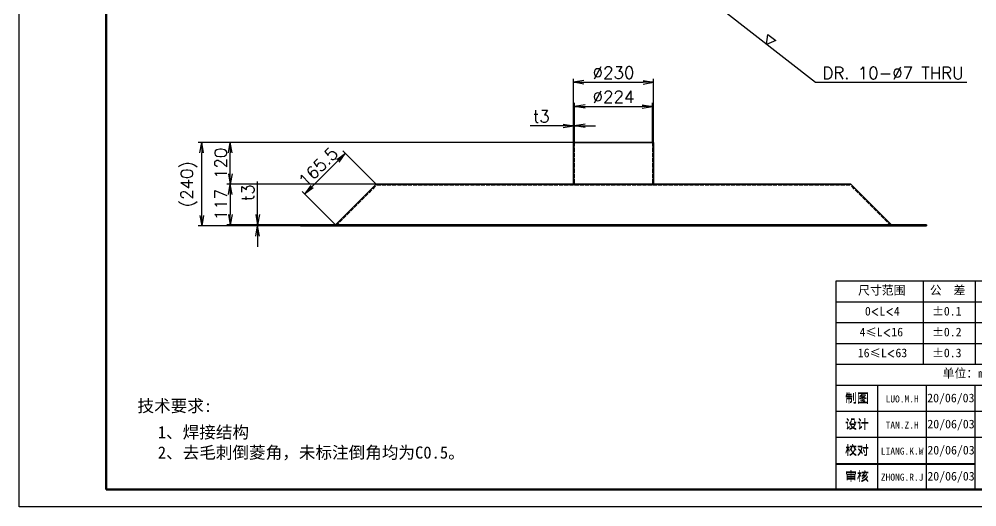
# Model space of a CAD drawing. Header units: millimetres. Extents: x -73083 to 81340, y -6859 to 6812.
# Drawn here: x 40336 to 43091, y -6850 to -5448 of the extents above; entities that cross this region are included whole.
import ezdxf

# ---------------------------------------------------------------- set-up
doc = ezdxf.new("R2010")
doc.units = ezdxf.units.MM
doc.linetypes.add('AM_ISO02W050', pattern=[7.5, 6, -1.5])
doc.linetypes.add('DASHED', pattern=[15, 12, -3])
doc.layers.add('A3', color=7, linetype='Continuous', plot=False)
for name, color, linetype, lineweight in [('AM_HID', 1, 'AM_ISO02W050', 25), ('AM_VIS', 7, 'Continuous', 50), ('SOLID LINE', 7, 'Continuous', 30)]:
    doc.layers.add(name, color=color, linetype=linetype, lineweight=lineweight)
doc.layers.add('title_frame', color=7, linetype='Continuous')
doc.layers.add('word_dim', color=253, linetype='Continuous')
doc.styles.get("Standard").update_dxf_attribs({"font": 'romans.shx', "bigfont": 'bigfont.shx'})
doc.dimstyles.new('1-10', dxfattribs={"dimscale": 10, "dimtxt": 3.5, "dimasz": 3, "dimexe": 1, "dimexo": 0, "dimgap": 1, "dimtad": 3, "dimdsep": 46, "dimtxsty": 'Standard', "dimblk1": 'OPEN', "dimblk2": 'OPEN', "dimsah": 1, "dimcen": 0, "dimclrd": 256, "dimclre": 256, "dimclrt": 3, "dimadec": 0, "dimazin": 0, "dimtfac": 1, "dimtmove": 0, "dimatfit": 3, "dimfxl": 0, "dimtolj": 1, "dimtzin": 0, "dimarcsym": 0})
doc.dimstyles.new('STANDARD1-10', dxfattribs={"dimscale": 10, "dimtxt": 3.5, "dimasz": 3, "dimexe": 1, "dimexo": 0, "dimgap": 1, "dimtad": 3, "dimdsep": 46, "dimtxsty": 'Standard', "dimblk1": 'OPEN', "dimblk2": 'OPEN', "dimsah": 1, "dimcen": 0, "dimclrd": 256, "dimclre": 256, "dimclrt": 3, "dimadec": 0, "dimazin": 0, "dimtfac": 1, "dimtmove": 0, "dimatfit": 3, "dimldrblk": 'OPEN', "dimfxl": 0, "dimtolj": 1, "dimtzin": 0, "dimarcsym": 0})

# ---------------------------------------------------------------- blocks, each defined once
blk = doc.blocks.new('_Open')
at = {"color": 0, "lineweight": -2}
for p, q in [((-1, 0.167), (0, 0)), ((-1, -0.167), (0, 0)), ((0, 0), (-1, 0))]:
    blk.add_line(p, q, dxfattribs=at)
blk = doc.blocks.new('*D477')
at = {"layer": 'DEFPOINTS', "color": 0, "linetype": 'Continuous', "ltscale": 10}
for p in [(41022.2, -6039.2), (41146, -6039.2), (41146, -6042.2)]:
    blk.add_point(p, dxfattribs=at)
at = {"layer": 'word_dim', "linetype": 'Continuous', "lineweight": -2, "ltscale": 10}
for p, q in [((41022.2, -6009.2), (41022.2, -5914.2)), ((41146, -6039.2), (41012.2, -6039.2)), ((41146, -6042.2), (41012.2, -6042.2)), ((41022.2, -6042.2), (41022.2, -6039.2)), ((41022.2, -6072.2), (41022.2, -6102.2))]:
    blk.add_line(p, q, dxfattribs=at)
at = {"layer": 'word_dim', "linetype": 'Continuous', "lineweight": -2, "ltscale": 10, "xscale": 30, "yscale": 30, "zscale": 30}
for p, rotation in [((41022.2, -6039.2), 270), ((41022.2, -6042.2), 90)]:
    blk.add_blockref('_Open', p, dxfattribs=dict(at, rotation=rotation))
at = {"layer": 'word_dim', "color": 3, "linetype": 'Continuous', "ltscale": 10, "insert": (40994.7, -5946.7), "char_height": 35, "attachment_point": 5, "rotation": 90}
blk.add_mtext('\\A1;t3', dxfattribs=at)
blk = doc.blocks.new('*D478')
at = {"layer": 'DEFPOINTS', "color": 0, "linetype": 'Continuous', "ltscale": 10}
for p in [(41363, -5922.2), (40943.7, -6039.2), (41246, -6039.2)]:
    blk.add_point(p, dxfattribs=at)
at = {"layer": 'word_dim', "linetype": 'Continuous', "lineweight": -2, "ltscale": 10}
for p, q in [((41363, -5922.2), (40933.7, -5922.2)), ((40943.7, -5952.2), (40943.7, -6009.2)), ((41246, -6039.2), (40933.7, -6039.2))]:
    blk.add_line(p, q, dxfattribs=at)
at = {"layer": 'word_dim', "linetype": 'Continuous', "lineweight": -2, "ltscale": 10, "xscale": 30, "yscale": 30, "zscale": 30}
for p, rotation in [((40943.7, -5922.2), 90), ((40943.7, -6039.2), 270)]:
    blk.add_blockref('_Open', p, dxfattribs=dict(at, rotation=rotation))
at = {"layer": 'word_dim', "color": 3, "linetype": 'Continuous', "ltscale": 10, "insert": (40916.2, -5980.7), "char_height": 35, "attachment_point": 5, "rotation": 90}
blk.add_mtext('\\A1;117', dxfattribs=at)
blk = doc.blocks.new('*D479')
at = {"layer": 'DEFPOINTS', "color": 0, "linetype": 'Continuous', "ltscale": 10}
for p in [(40861.3, -5802.2), (41931, -5802.2), (41146, -6042.2)]:
    blk.add_point(p, dxfattribs=at)
at = {"layer": 'word_dim', "linetype": 'Continuous', "lineweight": -2, "ltscale": 10}
for p, q in [((41931, -5802.2), (40851.3, -5802.2)), ((40861.3, -6012.2), (40861.3, -5832.2)), ((41146, -6042.2), (40851.3, -6042.2))]:
    blk.add_line(p, q, dxfattribs=at)
at = {"layer": 'word_dim', "linetype": 'Continuous', "lineweight": -2, "ltscale": 10, "xscale": 30, "yscale": 30, "zscale": 30}
for p, rotation in [((40861.3, -5802.2), 90), ((40861.3, -6042.2), 270)]:
    blk.add_blockref('_Open', p, dxfattribs=dict(at, rotation=rotation))
at = {"layer": 'word_dim', "color": 3, "linetype": 'Continuous', "ltscale": 10, "insert": (40824.6, -5922.2), "char_height": 35, "attachment_point": 5, "rotation": 90}
blk.add_mtext('\\A1;(240)', dxfattribs=at)
blk = doc.blocks.new('*D480')
at = {"layer": 'DEFPOINTS', "color": 0, "linetype": 'Continuous', "ltscale": 10}
for p in [(40943.7, -5802.2), (41931, -5802.2), (41363, -5922.2)]:
    blk.add_point(p, dxfattribs=at)
at = {"layer": 'word_dim', "linetype": 'Continuous', "lineweight": -2, "ltscale": 10}
for p, q in [((41931, -5802.2), (40933.7, -5802.2)), ((40943.7, -5892.2), (40943.7, -5832.2)), ((41363, -5922.2), (40933.7, -5922.2))]:
    blk.add_line(p, q, dxfattribs=at)
at = {"layer": 'word_dim', "linetype": 'Continuous', "lineweight": -2, "ltscale": 10, "xscale": 30, "yscale": 30, "zscale": 30}
for p, rotation in [((40943.7, -5802.2), 90), ((40943.7, -5922.2), 270)]:
    blk.add_blockref('_Open', p, dxfattribs=dict(at, rotation=rotation))
at = {"layer": 'word_dim', "color": 3, "linetype": 'Continuous', "ltscale": 10, "insert": (40916.2, -5862.2), "char_height": 35, "attachment_point": 5, "rotation": 90}
blk.add_mtext('\\A1;120', dxfattribs=at)
blk = doc.blocks.new('*D481')
at = {"layer": 'DEFPOINTS', "color": 0, "linetype": 'Continuous', "ltscale": 10}
for p in [(41274.4, -5833.7), (41363, -5922.2), (41246, -6039.2)]:
    blk.add_point(p, dxfattribs=at)
at = {"layer": 'word_dim', "linetype": 'Continuous', "lineweight": -2, "ltscale": 10}
for p, q in [((41363, -5922.2), (41267.4, -5826.6)), ((41178.6, -5929.5), (41253.2, -5854.9)), ((41246, -6039.2), (41150.4, -5943.6))]:
    blk.add_line(p, q, dxfattribs=at)
at = {"layer": 'word_dim', "linetype": 'Continuous', "lineweight": -2, "ltscale": 10, "xscale": 30, "yscale": 30, "zscale": 30}
for p, rotation in [((41274.4, -5833.7), 45), ((41157.4, -5950.7), 225)]:
    blk.add_blockref('_Open', p, dxfattribs=dict(at, rotation=rotation))
at = {"layer": 'word_dim', "color": 3, "linetype": 'Continuous', "ltscale": 10, "insert": (41196.5, -5872.7), "char_height": 35, "attachment_point": 5, "rotation": 45}
blk.add_mtext('\\A1;165.5', dxfattribs=at)
blk = doc.blocks.new('*D482')
at = {"layer": 'DEFPOINTS', "color": 0, "linetype": 'Continuous', "ltscale": 10}
for p in [(41934, -5754.6), (41931, -5802.2), (41934, -5802.2)]:
    blk.add_point(p, dxfattribs=at)
at = {"layer": 'word_dim', "linetype": 'Continuous', "lineweight": -2, "ltscale": 10}
for p, q in [((41901, -5754.6), (41806, -5754.6)), ((41931, -5802.2), (41931, -5744.6)), ((41934, -5754.6), (41931, -5754.6)), ((41934, -5802.2), (41934, -5744.6)), ((41964, -5754.6), (41994, -5754.6))]:
    blk.add_line(p, q, dxfattribs=at)
at = {"layer": 'word_dim', "linetype": 'Continuous', "lineweight": -2, "ltscale": 10, "xscale": 30, "yscale": 30, "zscale": 30}
blk.add_blockref('_Open', (41931, -5754.6), dxfattribs=at)
at = {"layer": 'word_dim', "linetype": 'Continuous', "lineweight": -2, "ltscale": 10, "xscale": 30, "yscale": 30, "zscale": 30, "rotation": 180}
blk.add_blockref('_Open', (41934, -5754.6), dxfattribs=at)
at = {"layer": 'word_dim', "color": 3, "linetype": 'Continuous', "ltscale": 10, "insert": (41838.5, -5727.1), "char_height": 35, "attachment_point": 5}
blk.add_mtext('\\A1;t3', dxfattribs=at)
blk = doc.blocks.new('*D483')
at = {"layer": 'DEFPOINTS', "color": 0, "linetype": 'Continuous', "ltscale": 10}
for p in [(42161, -5629.2), (41931, -5802.2), (42161, -5802.2)]:
    blk.add_point(p, dxfattribs=at)
at = {"layer": 'word_dim', "linetype": 'Continuous', "lineweight": -2, "ltscale": 10}
for p, q in [((41931, -5802.2), (41931, -5619.2)), ((42161, -5802.2), (42161, -5619.2)), ((41961, -5629.2), (42131, -5629.2))]:
    blk.add_line(p, q, dxfattribs=at)
at = {"layer": 'word_dim', "linetype": 'Continuous', "lineweight": -2, "ltscale": 10, "xscale": 30, "yscale": 30, "zscale": 30, "rotation": 180}
blk.add_blockref('_Open', (41931, -5629.2), dxfattribs=at)
at = {"layer": 'word_dim', "linetype": 'Continuous', "lineweight": -2, "ltscale": 10, "xscale": 30, "yscale": 30, "zscale": 30}
blk.add_blockref('_Open', (42161, -5629.2), dxfattribs=at)
at = {"layer": 'word_dim', "color": 3, "linetype": 'Continuous', "ltscale": 10, "insert": (42046, -5601.7), "char_height": 35, "attachment_point": 5}
blk.add_mtext('\\A1;%%c230', dxfattribs=at)
blk = doc.blocks.new('*D484')
at = {"layer": 'DEFPOINTS', "color": 0, "linetype": 'Continuous', "ltscale": 10}
for p in [(42158, -5698.6), (41934, -5802.2), (42158, -5802.2)]:
    blk.add_point(p, dxfattribs=at)
at = {"layer": 'word_dim', "linetype": 'Continuous', "lineweight": -2, "ltscale": 10}
for p, q in [((41934, -5802.2), (41934, -5688.6)), ((41964, -5698.6), (42128, -5698.6)), ((42158, -5802.2), (42158, -5688.6))]:
    blk.add_line(p, q, dxfattribs=at)
at = {"layer": 'word_dim', "linetype": 'Continuous', "lineweight": -2, "ltscale": 10, "xscale": 30, "yscale": 30, "zscale": 30, "rotation": 180}
blk.add_blockref('_Open', (41934, -5698.6), dxfattribs=at)
at = {"layer": 'word_dim', "linetype": 'Continuous', "lineweight": -2, "ltscale": 10, "xscale": 30, "yscale": 30, "zscale": 30}
blk.add_blockref('_Open', (42158, -5698.6), dxfattribs=at)
at = {"layer": 'word_dim', "color": 3, "linetype": 'Continuous', "ltscale": 10, "insert": (42046, -5671.1), "char_height": 35, "attachment_point": 5}
blk.add_mtext('\\A1;%%c224', dxfattribs=at)
blk = doc.blocks.new('*D504')
at = {"layer": 'DEFPOINTS', "color": 0, "ltscale": 2}
for p in [(42332.9, -5401.1), (42338.4, -5405.4)]:
    blk.add_point(p, dxfattribs=at)
at = {"layer": 'word_dim', "lineweight": -2, "ltscale": 2}
for p, q in [((42627.2, -5630.2), (42362.1, -5423.9)), ((43062.6, -5630.2), (42627.2, -5630.2))]:
    blk.add_line(p, q, dxfattribs=at)
at = {"layer": 'word_dim', "lineweight": -2, "ltscale": 2, "xscale": 30, "yscale": 30, "zscale": 30, "rotation": 142.1097937659747}
blk.add_blockref('_Open', (42338.4, -5405.4), dxfattribs=at)
at = {"layer": 'word_dim', "color": 3, "ltscale": 2, "insert": (42849.9, -5602.7), "char_height": 35, "attachment_point": 5}
blk.add_mtext('\\A1;DR. 10-∅7 THRU', dxfattribs=at)
blk = doc.blocks.new('shiage1')
at = {"layer": 'word_dim', "color": 3, "linetype": 'Continuous'}
for p, q in [((0, 0), (-1.44, 2.5)), ((-1.44, 2.5), (1.44, 2.5)), ((1.44, 2.5), (0, 0))]:
    blk.add_line(p, q, dxfattribs=at)

msp = doc.modelspace()

# ---------------------------------------------------------------- linework, layer by layer
at = {"layer": 'A3', "linetype": 'Continuous'}
msp.add_lwpolyline([(40336.27111, -3880.23229), (44536.27111, -3880.23229), (44536.27111, -6850.23229), (40336.27111, -6850.23229)], close=True, dxfattribs=at)
at = {"layer": 'AM_HID', "linetype": 'DASHED', "lineweight": 13}
for p, q in [((41933.96261, -5802.2071), (41933.96261, -5925.2071)), ((42157.96264, -5802.2071), (42157.96264, -5925.2071)), ((41247.20526, -6042.2071), (41364.20527, -5925.2071)), ((41364.20527, -5925.2071), (42727.71997, -5925.2071)), ((42844.71997, -6042.2071), (42727.71997, -5925.2071))]:
    msp.add_line(p, q, dxfattribs=at)
at = {"layer": 'AM_HID', "linetype": 'DASHED', "lineweight": 13, "ltscale": 0.075}
for p, q in [((41162.46261, -6039.2071), (41162.46261, -6042.2071)), ((41162.46261, -6039.2071), (41162.46261, -6042.2071)), ((41162.46261, -6039.2071), (41162.46261, -6042.2071)), ((41169.46261, -6039.2071), (41169.46261, -6042.2071)), ((41169.46261, -6039.2071), (41169.46261, -6042.2071)), ((41169.46261, -6039.2071), (41169.46261, -6042.2071)), ((41747.46264, -6039.2071), (41747.46264, -6042.2071)), ((41747.46264, -6039.2071), (41747.46264, -6042.2071)), ((41754.46264, -6039.2071), (41754.46264, -6042.2071)), ((41754.46264, -6039.2071), (41754.46264, -6042.2071)), ((42332.46264, -6039.2071), (42332.46264, -6042.2071)), ((42332.46264, -6039.2071), (42332.46264, -6042.2071)), ((42339.46264, -6039.2071), (42339.46264, -6042.2071)), ((42339.46264, -6039.2071), (42339.46264, -6042.2071)), ((42917.46264, -6039.2071), (42917.46264, -6042.2071)), ((42917.46264, -6039.2071), (42917.46264, -6042.2071)), ((42917.46264, -6039.2071), (42917.46264, -6042.2071)), ((42924.46264, -6039.2071), (42924.46264, -6042.2071)), ((42924.46264, -6039.2071), (42924.46264, -6042.2071)), ((42924.46264, -6039.2071), (42924.46264, -6042.2071))]:
    msp.add_line(p, q, dxfattribs=at)
at = {"layer": 'AM_VIS', "linetype": 'Continuous'}
for p, q in [((40586.27111, -6800.23229), (40586.27111, -3930.23229)), ((44486.27111, -6800.23229), (40586.27111, -6800.23229))]:
    msp.add_line(p, q, dxfattribs=at)
at = {"layer": 'AM_VIS', "lineweight": 35}
for p, q in [((41930.96261, -5802.2071), (42160.96264, -5802.2071)), ((41930.96261, -5802.2071), (41930.96261, -5922.2071)), ((42160.96264, -5802.2071), (42160.96264, -5922.2071)), ((41245.96261, -6039.2071), (41362.96263, -5922.2071)), ((41362.96263, -5922.2071), (42728.96264, -5922.2071)), ((42845.96264, -6039.2071), (42728.96264, -5922.2071)), ((41145.96261, -6039.2071), (42945.96264, -6039.2071)), ((41145.96261, -6042.2071), (42945.96264, -6042.2071))]:
    msp.add_line(p, q, dxfattribs=at)
at = {"layer": 'AM_VIS', "lineweight": 35, "ltscale": 0.075}
for p, q in [((41145.96261, -6042.2071), (41145.96261, -6039.2071)), ((42945.96264, -6042.2071), (42945.96264, -6039.2071))]:
    msp.add_line(p, q, dxfattribs=at)
at = {"layer": 'title_frame', "linetype": 'Continuous'}
for p, q in [((42686.27111, -6200.23229), (44486.27111, -6200.23229)), ((42686.27111, -6800.23229), (42686.27111, -6200.23229)), ((42936.27111, -6200.23229), (42936.27111, -6440.23229)), ((43086.27111, -6200.23229), (43086.27111, -6440.23229)), ((42686.27111, -6260.23229), (43486.27111, -6260.23229)), ((42686.27111, -6320.23229), (43486.27111, -6320.23229)), ((42686.27111, -6380.23229), (43486.27111, -6380.23229)), ((42686.27111, -6440.23229), (43486.27111, -6440.23229)), ((42686.27111, -6500.23229), (44486.27111, -6500.23229)), ((42806.27111, -6800.23229), (42806.27111, -6500.23229)), ((42946.27111, -6800.23229), (42946.27111, -6500.23229)), ((43086.27111, -6800.23229), (43086.27111, -6500.23229)), ((42806.27111, -6802.60278), (42806.27111, -6502.60278)), ((42946.27111, -6802.60278), (42946.27111, -6502.60278)), ((43086.27111, -6802.60278), (43086.27111, -6502.60278)), ((42686.27111, -6575.23229), (43486.27111, -6575.23229)), ((42686.27111, -6650.23229), (43486.27111, -6650.23229)), ((42686.27111, -6725.23229), (43086.27111, -6725.23229)), ((42686.27111, -6727.60278), (43086.27111, -6727.60278)), ((42686.27111, -6800.23229), (44486.27111, -6800.23229)), ((42686.27111, -6800.23229), (44486.27111, -6800.23229))]:
    msp.add_line(p, q, dxfattribs=at)

# ---------------------------------------------------------------- block references
at = {"layer": 'word_dim', "color": 3, "ltscale": 2, "xscale": 10.00000000000011, "yscale": 10, "zscale": 10, "rotation": 322.1097937661298}
msp.add_blockref('shiage1', (42485.80686, -5520.17556), dxfattribs=at)

# ---------------------------------------------------------------- texts
at = {"layer": 'SOLID LINE', "ltscale": 0.5}
for s, insert, char_height, width, attachment_point in [('\\pt150;{\\fSimHei|b0|i0|c134|p2;\\C3;尺寸范围}', (42749.47074, -6214.94292), 25, 453.0151884, 1), ('\\pt150;{\\fSimHei|b0|i0|c134|p2;\\C3;公  差}', (42956.00815, -6214.94292), 25, 453.0151884, 1), ('\\pt150;{\\fSimHei|b0|i0|c134|p2;\\C3;0\\Fromans,bigfont|c134;\\H0.9583x;<\\fSimHei|b0|i0|c134|p2;\\H1.044x;L\\Fromans,bigfont|c134;\\H0.9583x;<\\fSimHei|b0|i0|c134|p2;\\H1.044x;4}', (42769.07643, -6274.94292), 25, 453.0151884, 1), ('\\pt150;{\\fSimHei|b0|i0|c134|p2;\\C3;%%P0.1}', (42962.09452, -6274.94292), 25, 453.0151884, 1), ('\\pt150;{\\fSimHei|b0|i0|c134|p2;\\C3;4\\H0.9583x;≤\\H1.043x;L\\Fromans,bigfont|c134;\\H0.9588x;<\\fSimHei|b0|i0|c134|p2;\\H1.043x;16}', (42753.73626, -6334.94292), 25, 453.0151884, 1), ('\\pt150;{\\fSimHei|b0|i0|c134|p2;\\C3;%%P0.2}', (42962.09452, -6334.94292), 25, 453.0151884, 1), ('\\pt150;{\\fSimHei|b0|i0|c134|p2;\\C3;16\\H0.9583x;≤\\H1.044x;L\\Fromans,bigfont|c134;\\H0.9579x;<\\fSimHei|b0|i0|c134|p2;\\H1.044x;63}', (42748.58578, -6394.94292), 25, 453.0151884, 1), ('\\pt150;{\\fSimHei|b0|i0|c134|p2;\\C3;%%P0.3}', (42962.09452, -6394.94292), 25, 453.0151884, 1), ('\\pt150;{\\fSimHei|b0|i0|c134|p2;\\C3;单位：mm Kg}', (43086.27111, -6470.23229), 25, 800, 5), ('\\pt150;{\\fSimHei|b0|i0|c134|p2;\\C3;制图}', (42746.27111, -6537.73229), 25, 120, 5), ('\\pt60;{\\fSimHei|b0|i0|c134|p2;\\C3;制图}', (42746.27111, -6540.10278), 25, 120, 5), ('\\pt60;{\\fSimHei|b0|i0|c134|p2;\\C3;20/06/03}', (43016.27111, -6540.10278), 25, 140, 5), ('\\pt210;{\\fSimHei|b0|i0|c134|p2;\\C3;技术要求:}', (40676.6313, -6542.35016), 35, 300.6052599, 1), ('\\pt288;{\\fSimHei|b0|i0|c134|p2;\\H0.8x;\\C3;LUO.M.H}', (42876.27111, -6540.10278), 25, 140, 5), ('\\pt150;{\\fSimHei|b0|i0|c134|p2;\\C3;设计}', (42746.27111, -6612.73229), 25, 120, 5), ('\\pt60;{\\fSimHei|b0|i0|c134|p2;\\C3;设计}', (42746.27111, -6615.10278), 25, 120, 5), ('\\pt288;{\\fSimHei|b0|i0|c134|p2;\\H0.8x;\\C3;TAN.Z.H}', (42876.27111, -6615.10278), 25, 140, 5), ('\\pt60;{\\fSimHei|b0|i0|c134|p2;\\C3;20/06/03}', (43016.77747, -6615.10278), 25, 138.9872858, 5), ('\\pt210;{\\fSimHei|b0|i0|c134|p2;\\C3;\\P1、焊接结构\\P2、去毛刺倒菱角，未标注倒角均为C0.5。}', (40735.12453, -6559.76224), 35, 1115.9093522, 1), ('\\pt150;{\\fSimHei|b0|i0|c134|p2;\\C3;校对}', (42746.27111, -6687.73229), 25, 120, 5), ('\\pt60;{\\fSimHei|b0|i0|c134|p2;\\C3;校对}', (42746.27111, -6690.10278), 25, 120, 5), ('\\pt288;{\\fSimHei|b0|i0|c134|p2;\\H0.8x;\\C3;LIANG.K.W}', (42876.27111, -6690.10278), 25, 140, 5), ('\\pt60;{\\fSimHei|b0|i0|c134|p2;\\C3;20/06/03}', (43016.77747, -6690.10278), 25, 138.9872858, 5), ('\\pt150;{\\fSimHei|b0|i0|c134|p2;\\C3;审核}', (42746.27111, -6762.73229), 25, 120, 5), ('\\pt60;{\\fSimHei|b0|i0|c134|p2;\\C3;审核}', (42746.27111, -6765.10278), 25, 120, 5), ('\\pt60;{\\fSimHei|b0|i0|c134|p2;\\C3;20/06/03}', (43016.77747, -6765.10278), 25, 138.9872858, 5), ('\\pt288;{\\fSimHei|b0|i0|c134|p2;\\H0.8x;\\C3;ZHONG.R.J}', (42876.27111, -6765.10278), 25, 140, 5)]:
    msp.add_mtext(s, dxfattribs=dict(at, insert=insert, char_height=char_height, width=width, attachment_point=attachment_point))

# ---------------------------------------------------------------- dimensions: what is measured, and where the dimension line sits
at = {"layer": 'word_dim', "ltscale": 2}
dim = msp.add_diameter_dim_2p(p1=(42332.85246, -5401.14579), p2=(42338.37678, -5405.44484), text='DR. 10-<> THRU', dimstyle='STANDARD1-10', override={"dimtoh": 1, "dimtofl": 0}, dxfattribs=at)
dim.commit()
dim.dimension.update_dxf_attribs({"geometry": '*D504', "text_midpoint": (42849.91483, -5630.24579), "dimtype": 163})
at = {"layer": 'word_dim', "linetype": 'Continuous', "ltscale": 10}
for base, p1, p2, picture, middle in [((42160.96258, -5629.15707), (41930.96258, -5802.2071), (42160.96258, -5802.2071), '*D483', (42045.96258, -5601.65707)), ((42157.96258, -5698.56255), (41933.96258, -5802.2071), (42157.96258, -5802.2071), '*D484', (42045.96258, -5671.06255))]:
    dim = msp.add_linear_dim(base=base, p1=p1, p2=p2, text='%%c<>', dimstyle='1-10', dxfattribs=at)
    dim.commit()
    dim.dimension.update_dxf_attribs({"geometry": picture, "text_midpoint": middle})
dim = msp.add_linear_dim(base=(41933.96258, -5754.59987), p1=(41930.96258, -5802.2071), p2=(41933.96258, -5802.2071), text='t<>', dimstyle='1-10', dxfattribs=at)
dim.commit()
dim.dimension.update_dxf_attribs({"geometry": '*D482', "text_midpoint": (41838.46258, -5754.59987), "dimtype": 160})
for base, p2, text, picture, middle in [((40861.30801, -5802.2071), (41930.96258, -5802.2071), '(<>)', '*D479', (40824.64135, -5922.2071)), ((41022.21607, -6039.2071), (41145.96261, -6039.2071), 't<>', '*D477', (40994.71607, -5946.7071))]:
    dim = msp.add_linear_dim(base=base, p1=(41145.96261, -6042.2071), p2=p2, angle=90, text=text, dimstyle='1-10', dxfattribs=at)
    dim.commit()
    dim.dimension.update_dxf_attribs({"geometry": picture, "text_midpoint": middle})
for base, p2, picture, middle in [((40943.66784, -5802.2071), (41930.96258, -5802.2071), '*D480', (40916.16784, -5862.2071)), ((40943.66784, -6039.2071), (41245.96261, -6039.2071), '*D478', (40916.16784, -5980.7071))]:
    dim = msp.add_linear_dim(base=base, p1=(41362.96261, -5922.2071), p2=p2, angle=90, dimstyle='1-10', dxfattribs=at)
    dim.commit()
    dim.dimension.update_dxf_attribs({"geometry": picture, "text_midpoint": middle})
dim = msp.add_aligned_dim(p1=(41245.96261, -6039.2071), p2=(41362.96261, -5922.2071), distance=125.196, dimstyle='1-10', override={"dimdec": 1}, dxfattribs=at)
dim.commit()
dim.dimension.update_dxf_attribs({"geometry": '*D481', "text_midpoint": (41196.49024, -5872.73472)})

doc.saveas('drawing.dxf')
